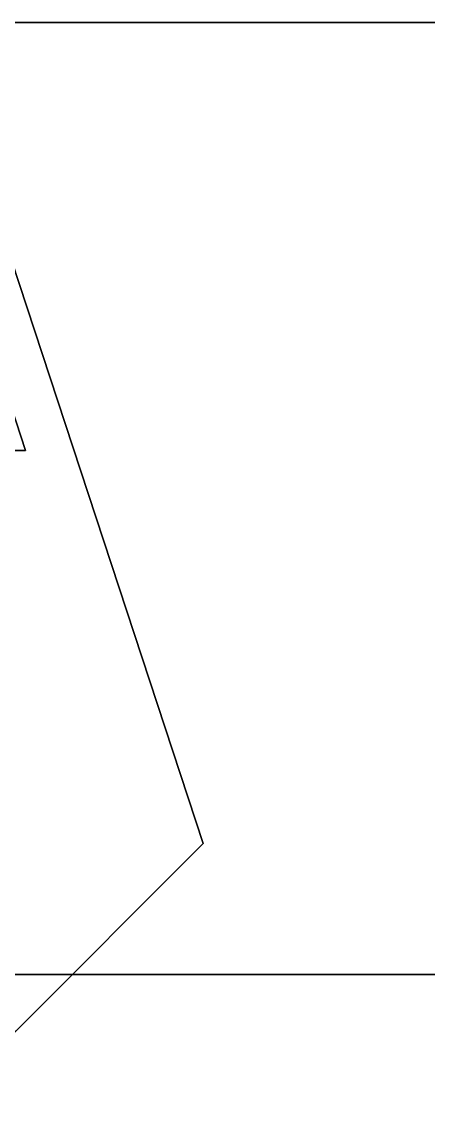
# Model space of a CAD drawing. Header units: millimetres. Extents: x -30 to 5.9, y -44.5 to 49.
# Drawn here: x -2.028 to -0.165, y -14.485 to -9.527 of the extents above; entities that cross this region are included whole.
import ezdxf

# ---------------------------------------------------------------- set-up
doc = ezdxf.new("R2010")
doc.units = ezdxf.units.MM
doc.layers.add('turret', color=2, linetype='Continuous')

msp = doc.modelspace()

# ---------------------------------------------------------------- linework, layer by layer
for points in [[(5.57, -9.53, 4.45), (5.57, -0.7, 4.45), (-5.57, -0.7, 4.45), (-5.57, -9.53, 4.45)], [(-2.5, -9.53, -3.32), (-2.5, -0.7, -3.32), (0, -0.7, -3.42), (0, -9.53, -3.42)], [(5.61, -13.89, 2.53), (5.6475, -9.53, 2.5329), (-5.6475, -9.53, 2.5329), (-5.61, -13.89, 2.53)], [(2.78, -24.64, 4.74), (2.78, -9.53, 4.45), (-2.78, -9.53, 4.45), (-2.78, -24.64, 4.74)], [(-2.5, -13.89, -3.28), (-2.5, -9.53, -3.32), (0, -9.53, -3.42), (0, -13.89, -3.42)], [(-3.24, -9.75, 4.46), (-2.06, -14.1538, 4.54), (-1.1962, -13.29, 4.53), (-2.25, -10.09, 4.46)], [(-2.25, -10.09, 4.46), (-1.1962, -13.29, 4.53), (-2.06, -14.1538, 4.54), (-3.24, -9.75, 4.46)], [(-2.06, -14.1538, 4.54), (-1.1962, -13.29, 4.53), (-1.1962, -13.29, 6.2), (-2.06, -14.1538, 6.2)], [(-2.06, -14.1538, 6.2), (-1.1962, -13.29, 6.2), (-1.1962, -13.29, 4.53), (-2.06, -14.1538, 4.54)], [(5.61, -18.26, 2.53), (5.61, -13.89, 2.53), (-5.61, -13.89, 2.53), (-5.61, -18.26, 2.53)], [(-2.68, -18.26, -3.03), (-2.5, -13.89, -3.28), (0, -13.89, -3.42), (0, -18.26, -3.53)]]:
    msp.add_3dface(points)
at = {"layer": 'turret'}
for points in [[(-2.89, -10.41, 5.75), (-2.92, -11.49, 5.75), (-2.01, -11.49, 5.75), (-2.25, -10.76, 5.75)], [(-2.25, -10.76, 5.75), (-2.01, -11.49, 5.75), (-2.92, -11.49, 5.75), (-2.89, -10.41, 5.75)], [(-2.25, -10.76, 5.88), (-2.01, -11.49, 5.88), (-2.01, -11.49, 5.75), (-2.25, -10.76, 5.75)], [(-2.25, -10.76, 5.75), (-2.01, -11.49, 5.75), (-2.01, -11.49, 5.88), (-2.25, -10.76, 5.88)], [(-2.25, -10.76, 6.76), (-2.01, -11.49, 6.76), (-2.01, -11.49, 6.8), (-2.25, -10.76, 6.8)], [(-2.25, -10.76, 6.8), (-2.01, -11.49, 6.8), (-2.01, -11.49, 6.76), (-2.25, -10.76, 6.76)]]:
    msp.add_3dface(points, dxfattribs=at)

doc.saveas('drawing.dxf')
